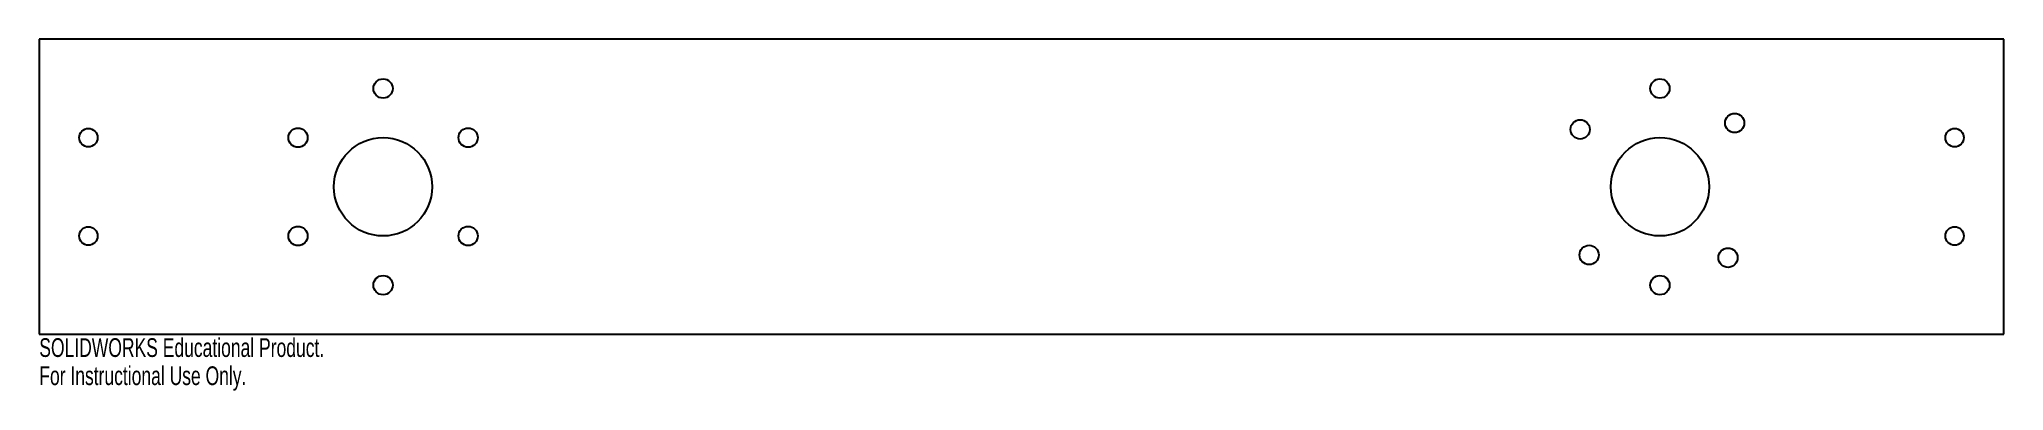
# Model space of a CAD drawing. Header units: inches. Extents: x -10 to 10, y -2.1 to 1.5.
import ezdxf

# ---------------------------------------------------------------- set-up
doc = ezdxf.new("R2010")
doc.units = ezdxf.units.IN
doc.header["$MEASUREMENT"] = 0
doc.styles.add('SLDTEXTSTYLE0', font='TXT', dxfattribs={"width": 0.7})

msp = doc.modelspace()

# ---------------------------------------------------------------- linework, layer by layer
at = {"color": 7, "linetype": 'Continuous', "lineweight": 25}
for p, q in [((-10, 1.5), (-10, -1.5)), ((10, 1.5), (-10, 1.5)), ((10, -1.5), (10, 1.5)), ((-10, -1.5), (10, -1.5))]:
    msp.add_line(p, q, dxfattribs=at)
for centre, radius in [((-6.5, 1), 0.098), ((6.5, 1), 0.098), ((5.688, 0.584), 0.098), ((7.261, 0.649), 0.098), ((-9.5, 0.5), 0.0938), ((-7.366, 0.5), 0.098), ((-6.5, 0), 0.5), ((-5.634, 0.5), 0.098), ((6.5, 0), 0.5), ((9.5, 0.5), 0.0938), ((-9.5, -0.5), 0.0938), ((-7.366, -0.5), 0.098), ((-5.634, -0.5), 0.098), ((5.779, -0.693), 0.098), ((9.5, -0.5), 0.0938), ((7.193, -0.721), 0.098), ((-6.5, -1), 0.098), ((6.5, -1), 0.098)]:
    msp.add_circle(centre, radius, dxfattribs=at)

# ---------------------------------------------------------------- texts
at = {"color": 7, "linetype": 'Continuous', "char_height": 0.1903, "attachment_point": 1, "style": 'SLDTEXTSTYLE0'}
for s, insert in [('SOLIDWORKS Educational Product.', (-10, -1.54)), ('For Instructional Use Only.', (-10, -1.826))]:
    msp.add_mtext(s, dxfattribs=dict(at, insert=insert))

doc.saveas('drawing.dxf')
